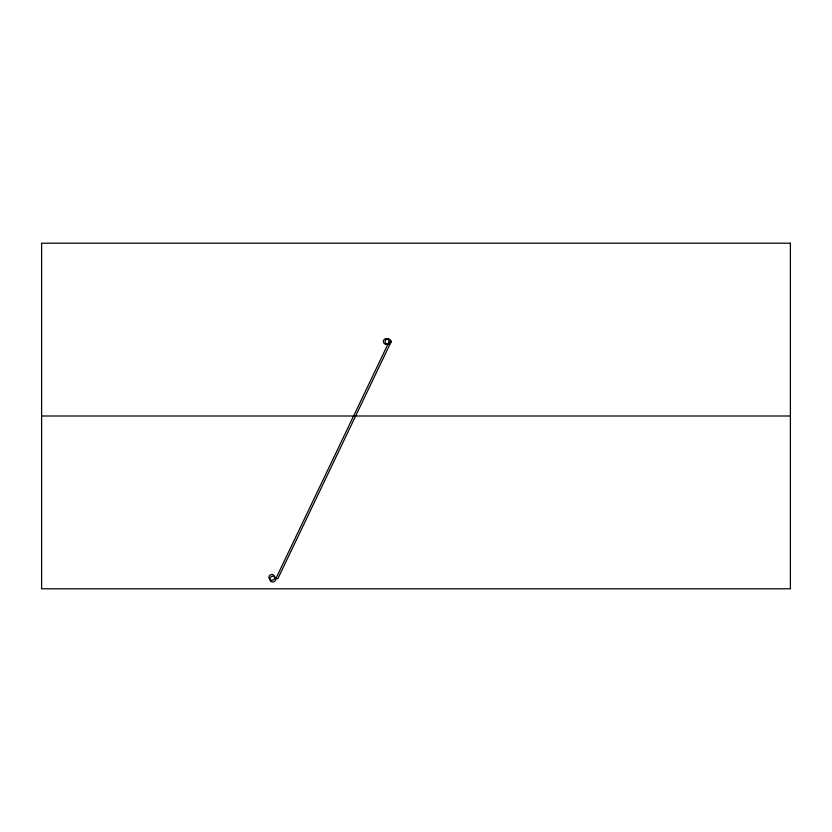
<?xml version="1.0" encoding="UTF-8"?>
<svg xmlns="http://www.w3.org/2000/svg" width="832" height="832" viewBox="0 0 832 832"><rect width="100%" height="100%" fill="white"/><g stroke="black" fill="none" stroke-linecap="round" stroke-linejoin="round"><path stroke-width="1.25" d="M41.6 416L790.4 416M387.806 344.573A2.881 2.881 0 0 1 385.414 340.506A2.881 2.881 0 0 1 390.052 339.643A2.881 2.881 0 0 1 389.272 344.292M389.116 341.723L275.621 579.114L277.919 578.552L391.425 341.162L389.116 341.723A2.881 2.881 0 0 1 384.613 343.866A2.881 2.881 0 0 1 384.998 338.894A2.881 2.881 0 0 1 389.116 341.723M790.4 243.204L41.6 243.204L41.6 588.796L790.4 588.796L790.4 243.204M270.702 581.152A2.881 2.881 0 0 0 275.517 579.862A2.881 2.881 0 0 0 271.991 576.337A2.881 2.881 0 0 0 270.702 581.152M269.797 579.394A2.881 2.881 0 0 0 274.622 578.094A2.881 2.881 0 0 0 271.086 574.569A2.881 2.881 0 0 0 269.797 579.394"/></g></svg>
